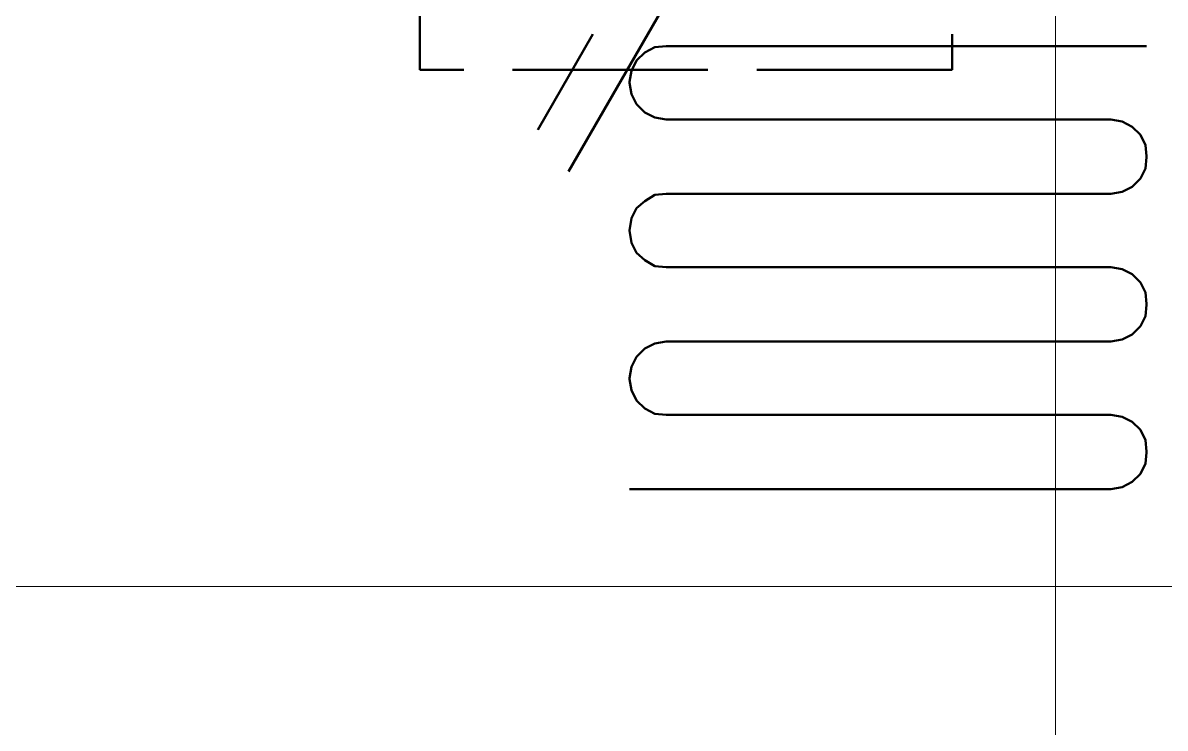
# Model space of a CAD drawing. Header units: metres. Extents: x -4.5 to 35.1, y -3.6 to 25.4.
# Drawn here: x 7.585 to 9.923, y 15.21 to 16.654 of the extents above; entities that cross this region are included whole.
import ezdxf

# ---------------------------------------------------------------- set-up
doc = ezdxf.new("R2010")
doc.units = ezdxf.units.M
doc.linetypes.add('STRICHLINIE2_S3', pattern=[0.5, 0.4, -0.1])
doc.layers.add('New_A Stramien', color=7, linetype='Continuous', lineweight=13)
doc.layers.add('Standard', color=7, linetype='Continuous', lineweight=25)

msp = doc.modelspace()

# ---------------------------------------------------------------- linework, layer by layer
at = {"layer": 'New_A Stramien', "color": 252, "linetype": 'Continuous', "lineweight": 13}
msp.add_line((-2.89, 15.5), (25.9, 15.5), dxfattribs=at)
msp.add_line((-2.89, 15.5), (25.9, 15.5), dxfattribs=at)
at = {"layer": 'Standard', "color": 252, "linetype": 'Continuous', "lineweight": 13}
msp.add_line((9.6986, -3.2638), (9.6986, 25.0491), dxfattribs=at)
msp.add_line((9.6986, -3.2638), (9.6986, 25.0491), dxfattribs=at)
at = {"layer": 'Standard', "color": 30, "linetype": 'STRICHLINIE2_S3', "lineweight": 50}
for p, q in [((8.3976, 16.5579), (8.3976, 19.7485)), ((9.4873, 17.6309), (9.4873, 16.5579)), ((9.4873, 16.5579), (8.3976, 16.5579))]:
    msp.add_line(p, q, dxfattribs=at)
at = {"layer": 'Standard', "color": 5, "linetype": 'Continuous', "lineweight": 50}
msp.add_line((8.7018, 16.3495), (9.0289, 16.9163), dxfattribs=at)
msp.add_line((8.7018, 16.3495), (9.0289, 16.9163), dxfattribs=at)
at = {"layer": 'Standard', "color": 30, "linetype": 'Continuous', "lineweight": 50}
msp.add_line((8.7518, 16.6308), (8.6393, 16.435), dxfattribs=at)
at = {"layer": 'Standard', "color": 52, "linetype": 'Continuous', "lineweight": 50}
for p, q in [((8.9018, 16.6058), (8.8789, 16.6037)), ((9.8852, 16.6058), (8.9018, 16.6058)), ((8.8581, 16.5933), (8.8414, 16.5767)), ((8.8789, 16.6037), (8.8581, 16.5933)), ((8.8414, 16.5767), (8.831, 16.5558)), ((8.831, 16.5558), (8.8268, 16.5329)), ((8.8268, 16.5329), (8.8268, 16.5308)), ((8.8268, 16.5308), (8.831, 16.5079)), ((8.831, 16.5079), (8.8414, 16.4871)), ((8.8414, 16.4871), (8.8581, 16.4704)), ((8.8581, 16.4704), (8.8789, 16.46)), ((8.8789, 16.46), (8.9018, 16.4558)), ((8.9018, 16.4558), (9.8123, 16.4558)), ((9.8123, 16.4558), (9.8352, 16.4516)), ((9.8352, 16.4516), (9.8561, 16.4412)), ((9.8561, 16.4412), (9.8727, 16.4246)), ((9.8727, 16.4246), (9.8832, 16.4037)), ((9.8832, 16.4037), (9.8852, 16.3808)), ((9.8852, 16.3787), (9.8832, 16.3558)), ((9.8852, 16.3808), (9.8852, 16.3787)), ((9.8832, 16.3558), (9.8727, 16.335)), ((9.8727, 16.335), (9.8561, 16.3183)), ((8.8789, 16.3016), (8.8581, 16.2891)), ((8.9018, 16.3037), (8.8789, 16.3016)), ((9.8123, 16.3037), (8.9018, 16.3037)), ((9.8352, 16.3079), (9.8123, 16.3037)), ((9.8561, 16.3183), (9.8352, 16.3079)), ((8.8581, 16.2891), (8.8414, 16.2746)), ((8.831, 16.2537), (8.8268, 16.2287)), ((8.8414, 16.2746), (8.831, 16.2537)), ((8.8268, 16.2287), (8.831, 16.2037)), ((8.831, 16.2037), (8.8414, 16.1829)), ((8.8414, 16.1829), (8.8581, 16.1683)), ((8.8581, 16.1683), (8.8789, 16.1558)), ((8.8789, 16.1558), (8.9018, 16.1537)), ((8.9018, 16.1537), (9.8123, 16.1537)), ((9.8123, 16.1537), (9.8352, 16.1495)), ((9.8352, 16.1495), (9.8561, 16.1391)), ((9.8561, 16.1391), (9.8727, 16.1225)), ((9.8727, 16.1225), (9.8832, 16.1016)), ((9.8832, 16.1016), (9.8852, 16.0787)), ((9.8852, 16.0766), (9.8832, 16.0537)), ((9.8852, 16.0787), (9.8852, 16.0766)), ((9.8832, 16.0537), (9.8727, 16.0329)), ((9.8727, 16.0329), (9.8561, 16.0162)), ((8.8789, 15.9974), (8.8581, 15.987)), ((8.9018, 16.0016), (8.8789, 15.9974)), ((9.8123, 16.0016), (8.9018, 16.0016)), ((9.8352, 16.0058), (9.8123, 16.0016)), ((9.8561, 16.0162), (9.8352, 16.0058)), ((8.8581, 15.987), (8.8414, 15.9704)), ((8.831, 15.9495), (8.8268, 15.9266)), ((8.8414, 15.9704), (8.831, 15.9495)), ((8.8268, 15.9266), (8.8268, 15.9245)), ((8.8268, 15.9245), (8.831, 15.9016)), ((8.831, 15.9016), (8.8414, 15.8808)), ((8.8414, 15.8808), (8.8581, 15.8641)), ((8.8581, 15.8641), (8.8789, 15.8537)), ((8.8789, 15.8537), (8.9018, 15.8516)), ((8.9018, 15.8516), (9.8123, 15.8516)), ((9.8123, 15.8516), (9.8352, 15.8475)), ((9.8352, 15.8475), (9.8561, 15.837)), ((9.8561, 15.837), (9.8727, 15.8204)), ((9.8727, 15.8204), (9.8832, 15.7995)), ((9.8832, 15.7995), (9.8852, 15.7766)), ((9.8852, 15.7745), (9.8832, 15.7516)), ((9.8852, 15.7766), (9.8852, 15.7745)), ((9.8832, 15.7516), (9.8727, 15.7308)), ((9.8727, 15.7308), (9.8561, 15.7141)), ((9.8123, 15.6995), (8.8268, 15.6995)), ((9.8352, 15.7037), (9.8123, 15.6995)), ((9.8561, 15.7141), (9.8352, 15.7037))]:
    msp.add_line(p, q, dxfattribs=at)

doc.saveas('drawing.dxf')
